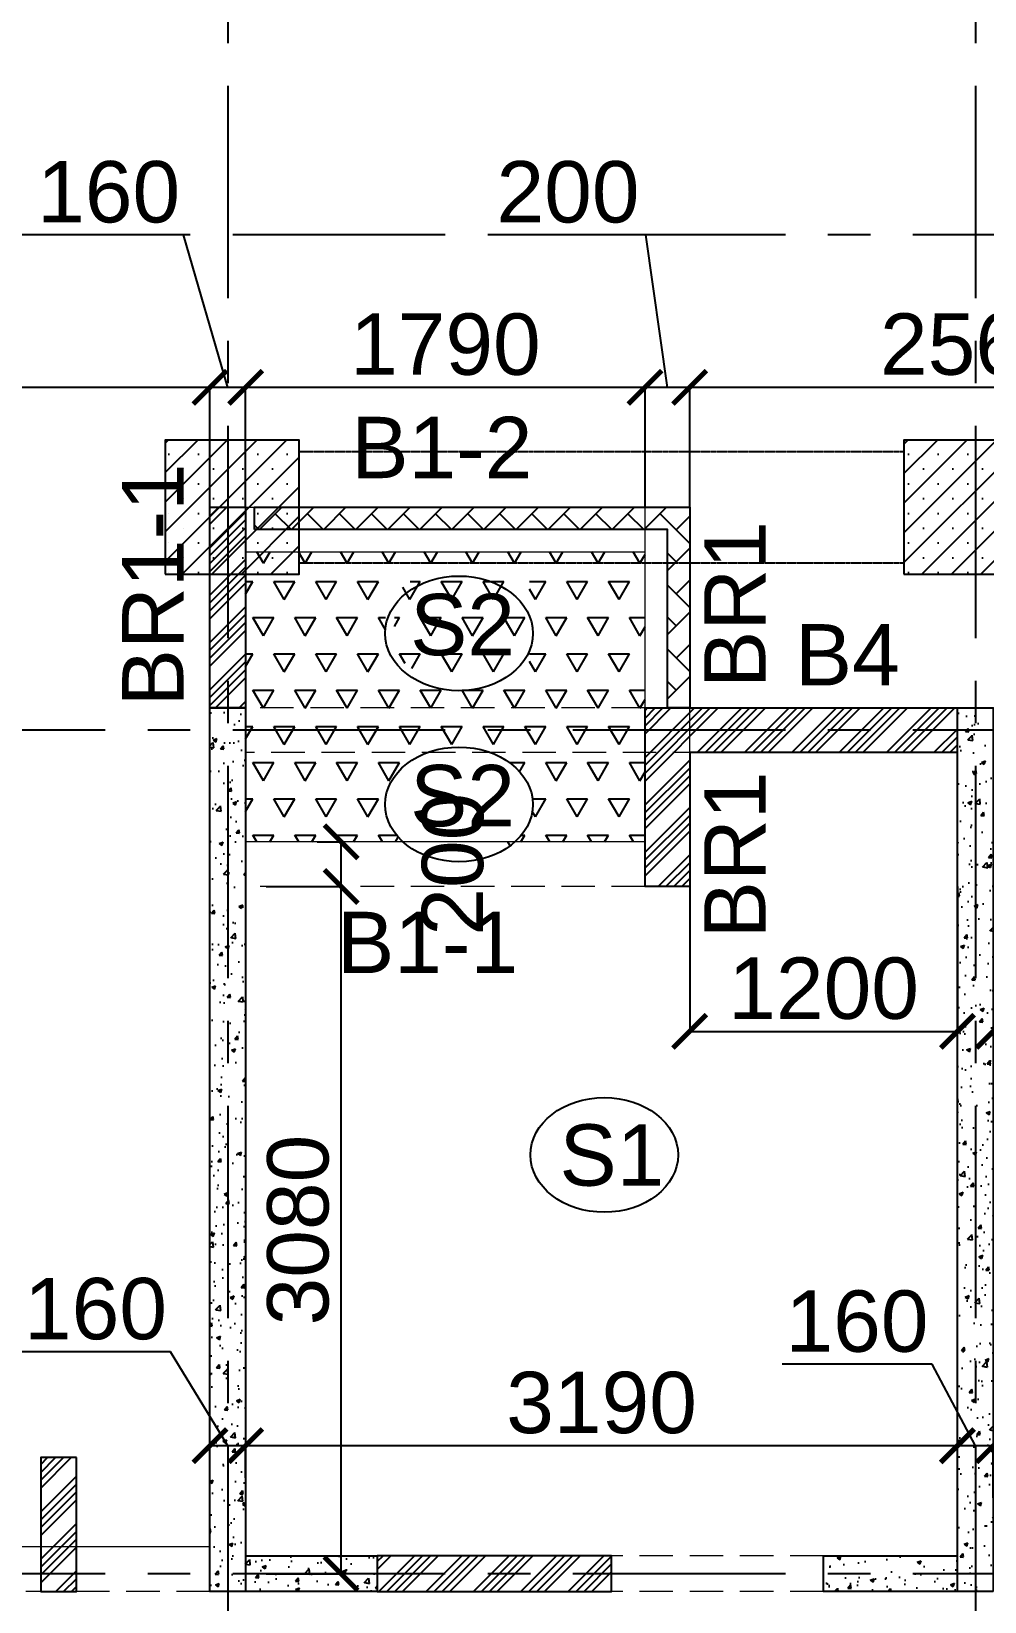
# Model space of a CAD drawing. Header units: inches. Extents: x -1898 to 127651, y -195120 to -109120.
# Drawn here: x 66741 to 71012, y -123195 to -116158 of the extents above; entities that cross this region are included whole.
import ezdxf

# ---------------------------------------------------------------- set-up
doc = ezdxf.new("R2010")
doc.units = ezdxf.units.IN
doc.header["$MEASUREMENT"] = 0
for name, pattern in [('CENTER', [50.8, 31.75, -6.35, 6.35, -6.35]), ('DASHED2', [9.525, 6.35, -3.175]), ('Hidden', [3, 2, -1])]:
    doc.linetypes.add(name, pattern=pattern)
for name, color, linetype in [('160 R.C. WALL HAT', 8, 'Continuous'), ('160 R.C.WALL', 6, 'Continuous'), ('AR-Column', 40, 'Continuous'), ('AR-Hidden', 251, 'DASHED2'), ('BAL. PARAPET WALL', 4, 'Continuous'), ('BEAM TEXT', 4, 'Continuous'), ('DIM', 251, 'Continuous'), ('GRID', 8, 'CENTER'), ('NON S.WALL HATCH', 8, 'Continuous'), ('NON STRUC R.C.WALL', 6, 'Continuous'), ('NON.STRUC.R.C.WALLS', 1, 'Continuous'), ('PARAPET WALL', 4, 'Continuous'), ('SUNKEN', 8, 'Continuous')]:
    doc.layers.add(name, color=color, linetype=linetype)
for name, color, linetype, lineweight in [('BEAMS', 3, 'Continuous', 0), ('SLAB CIR', 1, 'Continuous', 25), ('SLAB TXT', 3, 'Continuous', 0)]:
    doc.layers.add(name, color=color, linetype=linetype, lineweight=lineweight)
doc.styles.add('T200', font='sanss___.ttf', dxfattribs={"height": 275})
doc.styles.add('T300', font='sanss___.ttf', dxfattribs={"height": 350})
doc.dimstyles.new('T 200', dxfattribs={"dimtxt": 275, "dimasz": 150, "dimexe": 1, "dimexo": 0, "dimgap": 50, "dimtad": 1, "dimdec": 0, "dimrnd": 5, "dimdsep": 46, "dimtxsty": 'T200', "dimblk": 'ARCHTICK', "dimcen": 2.5, "dimdle": 1, "dimclrd": 5, "dimclre": 253, "dimclrt": 1, "dimadec": 0, "dimazin": 0, "dimtfac": 1, "dimtdec": 0, "dimtmove": 2, "dimatfit": 3, "dimfxl": 0, "dimarcsym": 0})
pattern_1 = [(45, (2346260.05, -240371.21), (-106.066017, 106.066017), []), (45, (2346295.4, -240371.21), (-106.066017, 106.066017), []), (45, (2346330.76, -240371.21), (-106.066017, 106.066017), []), (45, (2346366.12, -240371.21), (-106.066017, 106.066017), [])]
pattern_2 = [(50, (2184721.52, 112605.64), (179.315046, -15.688034), [18.75, -206.25]), (355, (2184721.52, 112605.64), (-34.687833, 188.048033), [15, -165]), (100.451444, (2184736.47, 112604.33), (144.627212, 172.359998), [15.935048, -175.285528]), (46.1842, (2184721.52, 112655.64), (266.810333, -41.37982), [28.125, -309.375]), (96.635635, (2184743.76, 112652.2), (233.665486, 243.52965), [23.902586, -262.92844]), (351.184164, (2184721.52, 112655.64), (233.665486, 243.52965), [22.5, -247.5]), (21, (2184746.52, 112643.14), (149.226763, -100.654723), [18.75, -206.25]), (326, (2184746.52, 112643.14), (60.828833, 181.287511), [15, -165]), (71.451445, (2184758.96, 112634.75), (210.055594, 80.632788), [15.935047, -175.285528]), (37.5, (2184721.524, 112605.64), (3.0399638, 83.2234635), [0, -163, 0, -167.5, 0, -165.625]), (7.5, (2184721.52, 112605.64), (65.7673844, 98.602928), [0, -95.5, 0, -159.25, 0, -63.125]), (327.5, (2184665.774, 112605.64), (133.455609, -5.638718), [0, -62.5, 0, -195, 0, -258.75]), (317.5, (2184640.77, 112605.64), (145.7965423, 25.0262456), [0, -81.25, 0, -129.5, 0, -183.75])]
pattern_3 = [(45, (-132245.64, 75915.45), (-66.29126, 66.29126), []), (45, (-132179.35, 75915.45), (-66.29126, 66.29126), [0, -93.75])]

# ---------------------------------------------------------------- blocks, each defined once
blk = doc.blocks.new('_ARCHTICK')
at = {"color": 0, "linetype": 'ByBlock', "const_width": 0.15}
blk.add_lwpolyline([(-0.5, -0.5), (0.5, 0.5)], dxfattribs=at)
blk = doc.blocks.new('*D614')
at = {"layer": 'Defpoints', "color": 0}
for p in [(71051, -122496.6), (74201, -122597.6, 14.7), (71051, -122730.4, 14.7)]:
    blk.add_point(p, dxfattribs=at)
at = {"layer": 'DIM', "color": 5, "lineweight": -2}
blk.add_line((74202, -122496.6), (71050, -122496.6), dxfattribs=at)
at = {"layer": 'DIM', "color": 253, "lineweight": -2}
for p, q in [((71051, -122730.4), (71051, -122495.6)), ((74201, -122597.6), (74201, -122495.6))]:
    blk.add_line(p, q, dxfattribs=at)
at = {"layer": 'DIM', "color": 5, "lineweight": -2, "xscale": 150, "yscale": 150, "zscale": 150, "rotation": 180}
blk.add_blockref('_ARCHTICK', (71051, -122496.6), dxfattribs=at)
at = {"layer": 'DIM', "color": 5, "lineweight": -2, "xscale": 150, "yscale": 150, "zscale": 150}
blk.add_blockref('_ARCHTICK', (74201, -122496.6), dxfattribs=at)
at = {"layer": 'DIM', "color": 1, "insert": (72626, -122304.8), "char_height": 275, "attachment_point": 5, "style": 'T200'}
blk.add_mtext('3150', dxfattribs=at)
blk = doc.blocks.new('*D615')
at = {"layer": 'Defpoints', "color": 0}
for p in [(70891, -122496.6), (71051, -122730.4, 14.7), (70891, -122734.3, 14.7)]:
    blk.add_point(p, dxfattribs=at)
at = {"layer": 'DIM', "color": 5, "lineweight": -2}
for p, q in [((70776.9, -122131.8), (70104.6, -122131.8)), ((70971, -122496.6), (70776.9, -122131.8)), ((71052, -122496.6), (70890, -122496.6))]:
    blk.add_line(p, q, dxfattribs=at)
at = {"layer": 'DIM', "color": 253, "lineweight": -2}
for p, q in [((70891, -122734.3), (70891, -122495.6)), ((71051, -122730.4), (71051, -122495.6))]:
    blk.add_line(p, q, dxfattribs=at)
at = {"layer": 'DIM', "color": 5, "lineweight": -2, "xscale": 150, "yscale": 150, "zscale": 150, "rotation": 180}
blk.add_blockref('_ARCHTICK', (70891, -122496.6), dxfattribs=at)
at = {"layer": 'DIM', "color": 5, "lineweight": -2, "xscale": 150, "yscale": 150, "zscale": 150}
blk.add_blockref('_ARCHTICK', (71051, -122496.6), dxfattribs=at)
at = {"layer": 'DIM', "color": 1, "insert": (70440.7, -121940), "char_height": 275, "attachment_point": 5, "style": 'T200'}
blk.add_mtext('160', dxfattribs=at)
blk = doc.blocks.new('*D598')
at = {"layer": 'Defpoints', "color": 0}
for p in [(67701, -122496.6), (67701, -122640.4, 14.7), (70891, -122734.3, 14.7)]:
    blk.add_point(p, dxfattribs=at)
at = {"layer": 'DIM', "color": 5, "lineweight": -2}
blk.add_line((70892, -122496.6), (67700, -122496.6), dxfattribs=at)
at = {"layer": 'DIM', "color": 253, "lineweight": -2}
for p, q in [((67701, -122640.4), (67701, -122495.6)), ((70891, -122734.3), (70891, -122495.6))]:
    blk.add_line(p, q, dxfattribs=at)
at = {"layer": 'DIM', "color": 5, "lineweight": -2, "xscale": 150, "yscale": 150, "zscale": 150, "rotation": 180}
blk.add_blockref('_ARCHTICK', (67701, -122496.6), dxfattribs=at)
at = {"layer": 'DIM', "color": 5, "lineweight": -2, "xscale": 150, "yscale": 150, "zscale": 150}
blk.add_blockref('_ARCHTICK', (70891, -122496.6), dxfattribs=at)
at = {"layer": 'DIM', "color": 1, "insert": (69296, -122304.8), "char_height": 275, "attachment_point": 5, "style": 'T200'}
blk.add_mtext('3190', dxfattribs=at)
blk = doc.blocks.new('*D599')
at = {"layer": 'Defpoints', "color": 0}
for p in [(67541, -122496.6), (67541, -122654.1, 14.7), (67701, -122640.4, 14.7)]:
    blk.add_point(p, dxfattribs=at)
at = {"layer": 'DIM', "color": 5, "lineweight": -2}
for p, q in [((67364.2, -122076), (66691.9, -122076)), ((67621, -122496.6), (67364.2, -122076)), ((67702, -122496.6), (67540, -122496.6))]:
    blk.add_line(p, q, dxfattribs=at)
at = {"layer": 'DIM', "color": 253, "lineweight": -2}
for p, q in [((67541, -122654.1), (67541, -122495.6)), ((67701, -122640.4), (67701, -122495.6))]:
    blk.add_line(p, q, dxfattribs=at)
at = {"layer": 'DIM', "color": 5, "lineweight": -2, "xscale": 150, "yscale": 150, "zscale": 150, "rotation": 180}
blk.add_blockref('_ARCHTICK', (67541, -122496.6), dxfattribs=at)
at = {"layer": 'DIM', "color": 5, "lineweight": -2, "xscale": 150, "yscale": 150, "zscale": 150}
blk.add_blockref('_ARCHTICK', (67701, -122496.6), dxfattribs=at)
at = {"layer": 'DIM', "color": 1, "insert": (67028.1, -121884.2), "char_height": 275, "attachment_point": 5, "style": 'T200'}
blk.add_mtext('160', dxfattribs=at)
blk = doc.blocks.new('*D465')
at = {"layer": 'Defpoints', "color": 0}
for p in [(69691, -117753.1), (69691, -118290.2, 14.7), (72251, -118290.2, 14.7)]:
    blk.add_point(p, dxfattribs=at)
at = {"layer": 'DIM', "color": 5, "lineweight": -2}
blk.add_line((72252, -117753.1), (69690, -117753.1), dxfattribs=at)
at = {"layer": 'DIM', "color": 253, "lineweight": -2}
for p, q in [((69691, -118290.2), (69691, -117752.1)), ((72251, -118290.2), (72251, -117752.1))]:
    blk.add_line(p, q, dxfattribs=at)
at = {"layer": 'DIM', "color": 5, "lineweight": -2, "xscale": 150, "yscale": 150, "zscale": 150, "rotation": 180}
blk.add_blockref('_ARCHTICK', (69691, -117753.1), dxfattribs=at)
at = {"layer": 'DIM', "color": 5, "lineweight": -2, "xscale": 150, "yscale": 150, "zscale": 150}
blk.add_blockref('_ARCHTICK', (72251, -117753.1), dxfattribs=at)
at = {"layer": 'DIM', "color": 1, "insert": (70971, -117561.2), "char_height": 275, "attachment_point": 5, "style": 'T200'}
blk.add_mtext('2560', dxfattribs=at)
blk = doc.blocks.new('*D493')
at = {"layer": 'Defpoints', "color": 0}
for p in [(69491, -117753.1), (69491, -118290.2, 14.7), (69691, -118290.2, 14.7)]:
    blk.add_point(p, dxfattribs=at)
at = {"layer": 'DIM', "color": 5, "lineweight": -2}
for p, q in [((69494.8, -117070.3), (68796.5, -117070.3)), ((69591, -117753.1), (69494.8, -117070.3)), ((69692, -117753.1), (69490, -117753.1))]:
    blk.add_line(p, q, dxfattribs=at)
at = {"layer": 'DIM', "color": 253, "lineweight": -2}
for p, q in [((69491, -118290.2), (69491, -117752.1)), ((69691, -118290.2), (69691, -117752.1))]:
    blk.add_line(p, q, dxfattribs=at)
at = {"layer": 'DIM', "color": 5, "lineweight": -2, "xscale": 150, "yscale": 150, "zscale": 150, "rotation": 180}
blk.add_blockref('_ARCHTICK', (69491, -117753.1), dxfattribs=at)
at = {"layer": 'DIM', "color": 5, "lineweight": -2, "xscale": 150, "yscale": 150, "zscale": 150}
blk.add_blockref('_ARCHTICK', (69691, -117753.1), dxfattribs=at)
at = {"layer": 'DIM', "color": 1, "insert": (69145.6, -116878.6), "char_height": 275, "attachment_point": 5, "style": 'T200'}
blk.add_mtext('200', dxfattribs=at)
blk = doc.blocks.new('*D494')
at = {"layer": 'Defpoints', "color": 0}
for p in [(67701, -117753.1), (67701, -118290.2, 14.7), (69491, -118290.2, 14.7)]:
    blk.add_point(p, dxfattribs=at)
at = {"layer": 'DIM', "color": 5, "lineweight": -2}
blk.add_line((69492, -117753.1), (67700, -117753.1), dxfattribs=at)
at = {"layer": 'DIM', "color": 253, "lineweight": -2}
for p, q in [((67701, -118290.2), (67701, -117752.1)), ((69491, -118290.2), (69491, -117752.1))]:
    blk.add_line(p, q, dxfattribs=at)
at = {"layer": 'DIM', "color": 5, "lineweight": -2, "xscale": 150, "yscale": 150, "zscale": 150, "rotation": 180}
blk.add_blockref('_ARCHTICK', (67701, -117753.1), dxfattribs=at)
at = {"layer": 'DIM', "color": 5, "lineweight": -2, "xscale": 150, "yscale": 150, "zscale": 150}
blk.add_blockref('_ARCHTICK', (69491, -117753.1), dxfattribs=at)
at = {"layer": 'DIM', "color": 1, "insert": (68596, -117561.4), "char_height": 275, "attachment_point": 5, "style": 'T200'}
blk.add_mtext('1790', dxfattribs=at)
blk = doc.blocks.new('*D495')
at = {"layer": 'Defpoints', "color": 0}
for p in [(67541, -117753.1), (67541, -118290.2, 14.7), (67701, -118290.2, 14.7)]:
    blk.add_point(p, dxfattribs=at)
at = {"layer": 'DIM', "color": 5, "lineweight": -2}
for p, q in [((67423.1, -117070.3), (66750.9, -117070.3)), ((67621, -117753.1), (67423.1, -117070.3)), ((67702, -117753.1), (67540, -117753.1))]:
    blk.add_line(p, q, dxfattribs=at)
at = {"layer": 'DIM', "color": 253, "lineweight": -2}
for p, q in [((67541, -118290.2), (67541, -117752.1)), ((67701, -118290.2), (67701, -117752.1))]:
    blk.add_line(p, q, dxfattribs=at)
at = {"layer": 'DIM', "color": 5, "lineweight": -2, "xscale": 150, "yscale": 150, "zscale": 150, "rotation": 180}
blk.add_blockref('_ARCHTICK', (67541, -117753.1), dxfattribs=at)
at = {"layer": 'DIM', "color": 5, "lineweight": -2, "xscale": 150, "yscale": 150, "zscale": 150}
blk.add_blockref('_ARCHTICK', (67701, -117753.1), dxfattribs=at)
at = {"layer": 'DIM', "color": 1, "insert": (67087, -116878.4), "char_height": 275, "attachment_point": 5, "style": 'T200'}
blk.add_mtext('160', dxfattribs=at)
blk = doc.blocks.new('*D496')
at = {"layer": 'Defpoints', "color": 0}
for p in [(64481, -117753.1), (64481, -118290.2, 14.7), (67541, -118290.2, 14.7)]:
    blk.add_point(p, dxfattribs=at)
at = {"layer": 'DIM', "color": 5, "lineweight": -2}
blk.add_line((67542, -117753.1), (64480, -117753.1), dxfattribs=at)
at = {"layer": 'DIM', "color": 253, "lineweight": -2}
for p, q in [((64481, -118290.2), (64481, -117752.1)), ((67541, -118290.2), (67541, -117752.1))]:
    blk.add_line(p, q, dxfattribs=at)
at = {"layer": 'DIM', "color": 5, "lineweight": -2, "xscale": 150, "yscale": 150, "zscale": 150, "rotation": 180}
blk.add_blockref('_ARCHTICK', (64481, -117753.1), dxfattribs=at)
at = {"layer": 'DIM', "color": 5, "lineweight": -2, "xscale": 150, "yscale": 150, "zscale": 150}
blk.add_blockref('_ARCHTICK', (67541, -117753.1), dxfattribs=at)
at = {"layer": 'DIM', "color": 1, "insert": (66011, -117561.2), "char_height": 275, "attachment_point": 5, "style": 'T200'}
blk.add_mtext('3060', dxfattribs=at)
blk = doc.blocks.new('*D375')
at = {"layer": 'Defpoints', "color": 0}
for p in [(67793.1, -119990.2, 14.7), (68128.7, -119990.2), (67793.1, -123070.2, 14.7)]:
    blk.add_point(p, dxfattribs=at)
at = {"layer": 'DIM', "color": 253, "lineweight": -2}
for p, q in [((67793.1, -119990.2), (68129.7, -119990.2)), ((67793.1, -123070.2), (68129.7, -123070.2))]:
    blk.add_line(p, q, dxfattribs=at)
at = {"layer": 'DIM', "color": 5, "lineweight": -2}
blk.add_line((68128.7, -123071.2), (68128.7, -119989.2), dxfattribs=at)
at = {"layer": 'DIM', "color": 5, "lineweight": -2, "xscale": 150, "yscale": 150, "zscale": 150}
for p, rotation in [((68128.7, -119990.2), 90), ((68128.7, -123070.2), 270)]:
    blk.add_blockref('_ARCHTICK', p, dxfattribs=dict(at, rotation=rotation))
at = {"layer": 'DIM', "color": 1, "insert": (67936.8, -121530.2), "char_height": 275, "attachment_point": 5, "rotation": 90, "style": 'T200'}
blk.add_mtext('3080', dxfattribs=at)
blk = doc.blocks.new('*D376')
at = {"layer": 'Defpoints', "color": 0}
for p in [(68021.8, -119790.2, 14.7), (68128.7, -119790.2), (67793.1, -119990.2, 14.7)]:
    blk.add_point(p, dxfattribs=at)
at = {"layer": 'DIM', "color": 253, "lineweight": -2}
for p, q in [((68021.8, -119790.2), (68129.7, -119790.2)), ((67793.1, -119990.2), (68129.7, -119990.2))]:
    blk.add_line(p, q, dxfattribs=at)
at = {"layer": 'DIM', "color": 5, "lineweight": -2}
blk.add_line((68128.7, -119991.2), (68128.7, -119789.2), dxfattribs=at)
at = {"layer": 'DIM', "color": 5, "lineweight": -2, "xscale": 150, "yscale": 150, "zscale": 150}
for p, rotation in [((68128.7, -119790.2), 90), ((68128.7, -119990.2), 270)]:
    blk.add_blockref('_ARCHTICK', p, dxfattribs=dict(at, rotation=rotation))
at = {"layer": 'DIM', "color": 1, "insert": (68629.6, -119890.2), "char_height": 275, "attachment_point": 5, "rotation": 90, "style": 'T200'}
blk.add_mtext('200', dxfattribs=at)
blk = doc.blocks.new('*D779')
at = {"layer": 'Defpoints', "color": 0}
for p in [(71051, -119990.2, 14.7), (72251, -119990.2, 14.7), (71051, -120639.5)]:
    blk.add_point(p, dxfattribs=at)
at = {"layer": 'DIM', "color": 253, "lineweight": -2}
for p, q in [((71051, -119990.2), (71051, -120640.5)), ((72251, -119990.2), (72251, -120640.5))]:
    blk.add_line(p, q, dxfattribs=at)
at = {"layer": 'DIM', "color": 5, "lineweight": -2}
blk.add_line((72252, -120639.5), (71050, -120639.5), dxfattribs=at)
at = {"layer": 'DIM', "color": 5, "lineweight": -2, "xscale": 150, "yscale": 150, "zscale": 150, "rotation": 180}
blk.add_blockref('_ARCHTICK', (71051, -120639.5), dxfattribs=at)
at = {"layer": 'DIM', "color": 5, "lineweight": -2, "xscale": 150, "yscale": 150, "zscale": 150}
blk.add_blockref('_ARCHTICK', (72251, -120639.5), dxfattribs=at)
at = {"layer": 'DIM', "color": 1, "insert": (71651, -120447.9), "char_height": 275, "attachment_point": 5, "style": 'T200'}
blk.add_mtext('1200', dxfattribs=at)
blk = doc.blocks.new('*D780')
at = {"layer": 'Defpoints', "color": 0}
for p in [(69691, -119990.2, 14.7), (70891, -119990.2, 14.7), (70891, -120639.5)]:
    blk.add_point(p, dxfattribs=at)
at = {"layer": 'DIM', "color": 253, "lineweight": -2}
for p, q in [((69691, -119990.2), (69691, -120640.5)), ((70891, -119990.2), (70891, -120640.5))]:
    blk.add_line(p, q, dxfattribs=at)
at = {"layer": 'DIM', "color": 5, "lineweight": -2}
blk.add_line((69690, -120639.5), (70892, -120639.5), dxfattribs=at)
at = {"layer": 'DIM', "color": 5, "lineweight": -2, "xscale": 150, "yscale": 150, "zscale": 150, "rotation": 180}
blk.add_blockref('_ARCHTICK', (69691, -120639.5), dxfattribs=at)
at = {"layer": 'DIM', "color": 5, "lineweight": -2, "xscale": 150, "yscale": 150, "zscale": 150}
blk.add_blockref('_ARCHTICK', (70891, -120639.5), dxfattribs=at)
at = {"layer": 'DIM', "color": 1, "insert": (70291, -120447.9), "char_height": 275, "attachment_point": 5, "style": 'T200'}
blk.add_mtext('1200', dxfattribs=at)
blk = doc.blocks.new('A$C02A55DAE')
at = {"layer": 'NON S.WALL HATCH'}
h = blk.add_hatch(dxfattribs=at)
h.set_pattern_fill('SACNCR', color=256, scale=1000)
h.set_pattern_definition(pattern_3)
h.paths.add_polyline_path([(62178.6, 600), (62778.6, 600), (62778.6, 1200), (62178.6, 1200)])
h = blk.add_hatch(dxfattribs=at)
h.set_pattern_fill('SACNCR', color=256, scale=1000)
h.set_pattern_definition(pattern_3)
h.paths.add_polyline_path([(65488.6, 600), (66088.6, 600), (66088.6, 1200), (65488.6, 1200)])
at = {"layer": 'AR-Column', "color": 4, "elevation": -29.5}
for points in [[(62178.6, 600), (62778.6, 600), (62778.6, 1200), (62178.6, 1200)], [(65488.6, 600), (66088.6, 600), (66088.6, 1200), (65488.6, 1200)]]:
    blk.add_lwpolyline(points, close=True, dxfattribs=at)
at = {"layer": 'AR-Hidden', "ltscale": 0.009}
for p, q in [((62778.6, 1150, -29.5), (65488.6, 1150, -29.5)), ((62778.6, 650, -29.5), (65488.6, 650, -29.5))]:
    blk.add_line(p, q, dxfattribs=at)

msp = doc.modelspace()

# ---------------------------------------------------------------- hatches: boundary and pattern name
at = {"layer": '160 R.C. WALL HAT'}
h = msp.add_hatch(dxfattribs=at)
h.set_pattern_fill('AR-CONC', color=256, scale=25)
h.set_pattern_definition(pattern_2)
h.paths.add_polyline_path([(67701, -123150.2), (67541, -123150.2), (67541, -119190.2), (67701, -119190.2)])
h = msp.add_hatch(dxfattribs=at)
h.set_pattern_fill('AR-CONC', color=256, scale=25)
h.set_pattern_definition(pattern_2)
h.paths.add_polyline_path([(70891, -119190.2), (71051, -119190.2), (71051, -123150.2), (70891, -123150.2)])
h = msp.add_hatch(dxfattribs=at)
h.set_pattern_fill('AR-CONC', color=256, scale=25)
h.set_pattern_definition(pattern_2)
h.paths.add_polyline_path([(67701, -122990.2), (68291, -122990.2), (68291, -123150.2), (67701, -123150.2)])
h = msp.add_hatch(dxfattribs=at)
h.set_pattern_fill('AR-CONC', color=256, scale=25)
h.set_pattern_definition(pattern_2)
h.paths.add_polyline_path([(70291, -123150.2), (70291, -122990.2), (70891, -122990.2), (70891, -123150.2)])
at = {"layer": 'BAL. PARAPET WALL'}
h = msp.add_hatch(dxfattribs=at)
h.set_pattern_fill('AR-HBONE', color=256, angle=-90, style=0)
h.set_pattern_definition([(315, (564262.33, 2006768.09), (143.684098, -4e-14), [304.8, -101.6]), (45, (564334.18, 2006696.24), (143.684098, -4e-14), [304.8, -101.6])])
h.paths.add_polyline_path([(67741, -118390.2), (67741, -118290.2), (69691, -118290.2), (69691, -119190.2), (69591, -119190.2), (69591, -118390.2)])
at = {"layer": 'NON STRUC R.C.WALL'}
h = msp.add_hatch(dxfattribs=at)
h.set_pattern_fill('ANSI34', color=1, scale=200)
h.set_pattern_definition([(45, (2346300.05, -240411.21), (-106.066017, 106.066017), []), (45, (2346335.4, -240411.21), (-106.066017, 106.066017), []), (45, (2346370.76, -240411.21), (-106.066017, 106.066017), []), (45, (2346406.12, -240411.21), (-106.066017, 106.066017), [])])
h.paths.add_polyline_path([(67701, -119190.2), (67541, -119190.2), (67541, -118290.2), (67701, -118290.2)])
h = msp.add_hatch(dxfattribs=at)
h.set_pattern_fill('ANSI34', color=1, scale=200)
h.set_pattern_definition(pattern_1)
h.paths.add_polyline_path([(70891, -119390.2), (69691, -119390.2), (69691, -119990.2), (69491, -119990.2), (69491, -119190.2), (70891, -119190.2)])
h = msp.add_hatch(dxfattribs=at)
h.set_pattern_fill('ANSI34', color=1, scale=200)
h.set_pattern_definition([(45, (2351000.05, -240971.21), (-106.066017, 106.066017), []), (45, (2351035.4, -240971.21), (-106.066017, 106.066017), []), (45, (2351070.76, -240971.21), (-106.066017, 106.066017), []), (45, (2351106.12, -240971.21), (-106.066017, 106.066017), [])])
h.paths.add_polyline_path([(66942.9, -122550.2), (66782.9, -122550.2), (66782.9, -123150.2), (66942.9, -123150.2)])
h = msp.add_hatch(dxfattribs=at)
h.set_pattern_fill('ANSI34', color=1, scale=200)
h.set_pattern_definition(pattern_1)
h.paths.add_polyline_path([(69341, -122990.2), (68291, -122990.2), (68291, -123150.2), (69341, -123150.2)])
at = {"layer": 'SUNKEN'}
h = msp.add_hatch(dxfattribs=at)
h.set_pattern_fill('TRIANG', color=256, scale=500)
h.set_pattern_definition([(60, (2301842.9, -345548.81), (-93.75, 162.379763), [93.75, -93.75]), (120, (2301842.9, -345548.81), (-187.5, 1e-07), [93.75, -93.75]), (0, (2301796.02, -345467.62), (93.75, 162.379763), [93.75, -93.75])])
h.paths.add_polyline_path([(67701, -118490.2), (69491, -118490.2), (69491, -119190.2), (67701, -119190.2)])
edge = h.paths.add_edge_path(flags=16)
edge.add_ellipse((68657, -118815.9), major_axis=(-331, 0), ratio=0.77685, start_angle=0, end_angle=360)
h.paths.add_polyline_path([(67701, -119190.2), (69491, -119190.2), (69491, -119390.2), (67701, -119390.2)])
h.paths.add_polyline_path([(68972.5, -119034), (68367.4, -119034), (68367.4, -118602.8), (68972.5, -118602.8)], flags=16)
h.paths.add_polyline_path([(68459, -119828.6), (68461.9, -119790.2), (67701, -119790.2), (67701, -119390.2), (68515.4, -119390.2), (68511.4, -119391.6), (68500.5, -119396), (68489.8, -119400.6), (68479.3, -119405.6), (68469, -119410.9), (68459, -119416.5), (68449.3, -119422.3), (68439.9, -119428.5), (68430.7, -119434.9), (68421.9, -119441.6), (68413.4, -119448.5), (68405.2, -119455.6), (68397.4, -119463), (68390, -119470.6), (68382.9, -119478.4), (68376.2, -119486.5), (68369.9, -119494.7), (68364, -119503), (68358.4, -119511.6), (68353.3, -119520.3), (68348.7, -119529.1), (68344.4, -119538.1), (68340.6, -119547.2), (68337.2, -119556.4), (68334.2, -119565.6), (68331.7, -119575), (68329.7, -119584.4), (68328.1, -119593.9), (68327, -119603.4), (68326.3, -119613), (68326, -119622.5), (68326.3, -119632.1), (68327, -119641.6), (68328.1, -119651.2), (68329.7, -119660.6), (68331.7, -119670.1), (68334.2, -119679.4), (68337.2, -119688.7), (68340.6, -119697.9), (68344.4, -119707), (68348.7, -119715.9), (68353.3, -119724.8), (68358.4, -119733.5), (68364, -119742), (68369.9, -119750.4), (68376.2, -119758.6), (68382.9, -119766.6), (68390, -119774.4), (68397.4, -119782.1), (68405.2, -119789.4), (68413.4, -119796.6), (68421.9, -119803.5), (68430.7, -119810.2), (68439.9, -119816.6), (68449.3, -119822.7)])
h.paths.add_polyline_path([(68852.2, -119790.2), (68860, -119825.7), (68869.5, -119819.7), (68878.8, -119813.4), (68887.8, -119806.9), (68896.5, -119800.1), (68904.8, -119793), (68912.8, -119785.8), (68920.4, -119778.3), (68927.7, -119770.6), (68934.6, -119762.6), (68941.1, -119754.5), (68947.2, -119746.2), (68952.9, -119737.8), (68958.2, -119729.2), (68963.1, -119720.4), (68967.6, -119711.5), (68971.6, -119702.4), (68975.3, -119693.3), (68978.4, -119684.1), (68981.1, -119674.7), (68983.4, -119665.4), (68985.2, -119655.9), (68986.6, -119646.4), (68987.5, -119636.9), (68988, -119627.3), (68988, -119617.8), (68987.5, -119608.2), (68986.6, -119598.7), (68985.2, -119589.2), (68983.4, -119579.7), (68981.1, -119570.3), (68978.4, -119561), (68975.3, -119551.8), (68971.6, -119542.6), (68967.6, -119533.6), (68963.1, -119524.7), (68958.2, -119515.9), (68952.9, -119507.3), (68947.2, -119498.8), (68941.1, -119490.5), (68934.6, -119482.4), (68927.7, -119474.5), (68920.4, -119466.8), (68912.8, -119459.3), (68904.8, -119452), (68896.5, -119445), (68887.8, -119438.2), (68878.8, -119431.7), (68869.5, -119425.4), (68860, -119419.4), (68850.1, -119413.7), (68840, -119408.2), (68829.6, -119403.1), (68819, -119398.3), (68808.1, -119393.7), (68798.8, -119390.2), (69491, -119390.2), (69491, -119790.2)])

# ---------------------------------------------------------------- linework, layer by layer
at = {"layer": '160 R.C.WALL'}
for p, q in [((67701, -122990.2, 14.7), (68291, -122990.2, 14.7)), ((68291, -122990.2, 14.7), (68291, -123150.2, 14.7)), ((68291, -123150.2, 14.7), (67701, -123150.2, 14.7))]:
    msp.add_line(p, q, dxfattribs=at)
at = {"layer": '160 R.C.WALL', "elevation": 14.7}
for points in [[(67701, -123150.2), (67541, -123150.2), (67541, -119190.2), (67701, -119190.2)], [(71051, -123150.2), (70891, -123150.2), (70891, -119190.2), (71051, -119190.2)]]:
    msp.add_lwpolyline(points, close=True, dxfattribs=at)
msp.add_lwpolyline([(70891, -123150.2), (70291, -123150.2), (70291, -122990.2), (70891, -122990.2)], dxfattribs=at)
at = {"layer": 'BAL. PARAPET WALL', "elevation": 14.7}
msp.add_lwpolyline([(67741, -118390.2), (67741, -118290.2), (69691, -118290.2), (69691, -119190.2), (69591, -119190.2), (69591, -118390.2), (67741, -118390.2)], dxfattribs=at)
at = {"layer": 'BEAMS', "color": 4, "linetype": 'Continuous', "ltscale": 0.01}
for p, q in [((67701, -118290.2, 14.7), (69691, -118290.2, 14.7)), ((69491, -119990.2, 14.7), (69491, -118290.2, 14.7)), ((69691, -119990.2, 14.7), (69691, -118290.2, 14.7)), ((67701, -118490.2, 14.7), (69491, -118490.2, 14.7)), ((70891, -119190.2, 14.7), (69491, -119190.2, 14.7)), ((69491, -119790.2, 14.7), (67701, -119790.2, 14.7)), ((67541, -122950.2, 14.7), (64481, -122950.2, 14.7))]:
    msp.add_line(p, q, dxfattribs=at)
at = {"layer": 'BEAMS', "linetype": 'Hidden', "ltscale": 75}
for p, q in [((69491, -119190.2, 14.7), (67701, -119190.2, 14.7)), ((70891, -119390.2, 14.7), (67701, -119390.2, 14.7)), ((69491, -119990.2, 14.7), (67701, -119990.2, 14.7)), ((70291, -122990.2, 14.7), (68291, -122990.2, 14.7)), ((67541, -123150.2, 14.7), (64481, -123150.2, 14.7)), ((70291, -123150.2, 14.7), (68291, -123150.2, 14.7))]:
    msp.add_line(p, q, dxfattribs=at)
at = {"layer": 'GRID', "ltscale": 30}
for p, q in [((67621, -111829.1, 14.7), (67621, -143550.6, 14.7)), ((70971, -111829.1, 14.7), (70971, -143550.6, 14.7)), ((86883.8, -117070.3, 14.7), (739.5, -117070.3, 14.7)), ((86883.8, -119290.2, 14.7), (739.5, -119290.2, 14.7)), ((86883.8, -123070.2, 14.7), (739.5, -123070.2, 14.7))]:
    msp.add_line(p, q, dxfattribs=at)
at = {"layer": 'NON.STRUC.R.C.WALLS', "elevation": 14.7}
for points in [[(67701, -119190.2), (67541, -119190.2), (67541, -118290.2), (67701, -118290.2)], [(66942.9, -122550.2), (66782.9, -122550.2), (66782.9, -123150.2), (66942.9, -123150.2)], [(69341, -122990.2), (68291, -122990.2), (68291, -123150.2), (69341, -123150.2)]]:
    msp.add_lwpolyline(points, close=True, dxfattribs=at)
msp.add_lwpolyline([(70891, -119390.2), (69691, -119390.2), (69691, -119990.2), (69491, -119990.2), (69491, -119190.2), (70891, -119190.2)], dxfattribs=at)
at = {"layer": 'PARAPET WALL'}
msp.add_line((69691, -119990.2, 14.7), (69491, -119990.2, 14.7), dxfattribs=at)
at = {"layer": 'SLAB CIR'}
for centre in [(68657, -118855.9, -0.7), (68657, -119622.5, -0.7), (69308.1, -121193.3, -0.7)]:
    msp.add_ellipse(centre, major_axis=(-331, 0), ratio=0.77685, dxfattribs=at)

# ---------------------------------------------------------------- block references
at = {"layer": 'DIM', "color": 1}
msp.add_blockref('A$C02A55DAE', (5162.4, -119190.2, 29.5), dxfattribs=at)

# ---------------------------------------------------------------- texts
at = {"layer": 'BEAM TEXT', "style": 'T300'}
for s, p in [('B1-2', (68174.9, -118160.2)), ('B4', (70162.3, -119089.3)), ('B1-1', (68110.8, -120378.4))]:
    msp.add_text(s, height=275, dxfattribs=at).set_placement(p)
for s, p in [('BR1-1', (67422.5, -119182.6)), ('BR1', (70030.9, -119100.3)), ('BR1', (70030.9, -120222.5))]:
    msp.add_text(s, height=275, rotation=90, dxfattribs=at).set_placement(p)
at = {"layer": 'SLAB TXT', "style": 'T300'}
for s, p in [('S2', (68438.1, -118953.9)), ('S2', (68438.1, -119720.5)), ('S1', (69107.4, -121331.3))]:
    msp.add_text(s, height=275, dxfattribs=at).set_placement(p)

# ---------------------------------------------------------------- dimensions: what is measured, and where the dimension line sits
at = {"layer": 'DIM'}
for base, p1, p2, picture, middle in [((67541, -117753.1), (67701, -118290.2, 14.7), (67541, -118290.2, 14.7), '*D495', (67373.1, -117070.3)), ((69491, -117753.1), (69691, -118290.2, 14.7), (69491, -118290.2, 14.7), '*D493', (69444.8, -117070.3)), ((67541, -122496.6), (67701, -122640.4, 14.7), (67541, -122654.1, 14.7), '*D599', (67314.2, -122076)), ((70891, -122496.6), (71051, -122730.4, 14.7), (70891, -122734.3, 14.7), '*D615', (70726.9, -122131.8))]:
    dim = msp.add_linear_dim(base=base, p1=p1, p2=p2, angle=180, dimstyle='T 200', override={"dimtmove": 1}, dxfattribs=at)
    dim.commit()
    dim.dimension.update_dxf_attribs({"geometry": picture, "text_midpoint": middle, "dimtype": 160})
for base, p1, p2, angle, picture, middle in [((64481, -117753.1), (67541, -118290.2, 14.7), (64481, -118290.2, 14.7), 180, '*D496', (66011, -117561.2)), ((67701, -117753.1), (69491, -118290.2, 14.7), (67701, -118290.2, 14.7), 180, '*D494', (68596, -117561.4)), ((69691, -117753.1), (72251, -118290.2, 14.7), (69691, -118290.2, 14.7), 180, '*D465', (70971, -117561.2)), ((68128.7, -119790.2), (67793.1, -119990.2, 14.7), (68021.8, -119790.2, 14.7), 90, '*D376', (68629.6, -119890.2)), ((68128.7, -119990.2), (67793.1, -123070.2, 14.7), (67793.1, -119990.2, 14.7), 90, '*D375', (67936.8, -121530.2)), ((67701, -122496.6), (70891, -122734.3, 14.7), (67701, -122640.4, 14.7), 180, '*D598', (69296, -122304.8)), ((71051, -122496.6), (74201, -122597.6, 14.7), (71051, -122730.4, 14.7), 180, '*D614', (72626, -122304.8))]:
    dim = msp.add_linear_dim(base=base, p1=p1, p2=p2, angle=angle, dimstyle='T 200', dxfattribs=at)
    dim.commit()
    dim.dimension.update_dxf_attribs({"geometry": picture, "text_midpoint": middle})
for base, p1, p2, angle, picture, middle in [((70891, -120639.5), (69691, -119990.2, 14.7), (70891, -119990.2, 14.7), 0, '*D780', (70291, -120447.9)), ((71051, -120639.5), (72251, -119990.2, 14.7), (71051, -119990.2, 14.7), 180, '*D779', (71651, -120447.9))]:
    dim = msp.add_linear_dim(base=base, p1=p1, p2=p2, angle=angle, dimstyle='T 200', override={"dimarcsym": 2}, dxfattribs=at)
    dim.commit()
    dim.dimension.update_dxf_attribs({"geometry": picture, "text_midpoint": middle})

doc.saveas('drawing.dxf')
